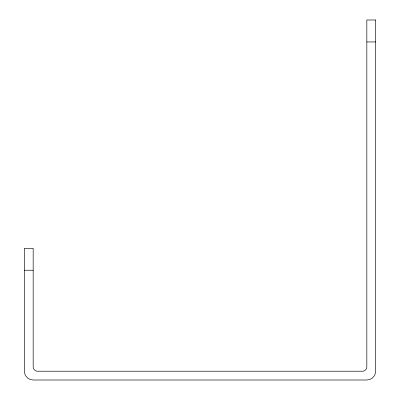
<?xml version="1.0" encoding="UTF-8"?>
<svg xmlns="http://www.w3.org/2000/svg" width="400" height="400" viewBox="0 0 400 400"><rect width="100%" height="100%" fill="white"/><g stroke="black" fill="none" stroke-linecap="round" stroke-linejoin="round"><path stroke-width="0.6" d="M366.83 41.95L375.61 41.95M24.39 270.245L33.17 270.245M375.61 20L366.83 20L366.83 366.83A4.39 4.39 0 0 1 362.44 371.22L37.56 371.22A4.39 4.39 0 0 1 33.17 366.83L33.17 248.295L24.39 248.295L24.39 371.22A8.78 8.78 0 0 0 33.17 380L366.83 380A8.78 8.78 0 0 0 375.61 371.22L375.61 20"/></g></svg>
